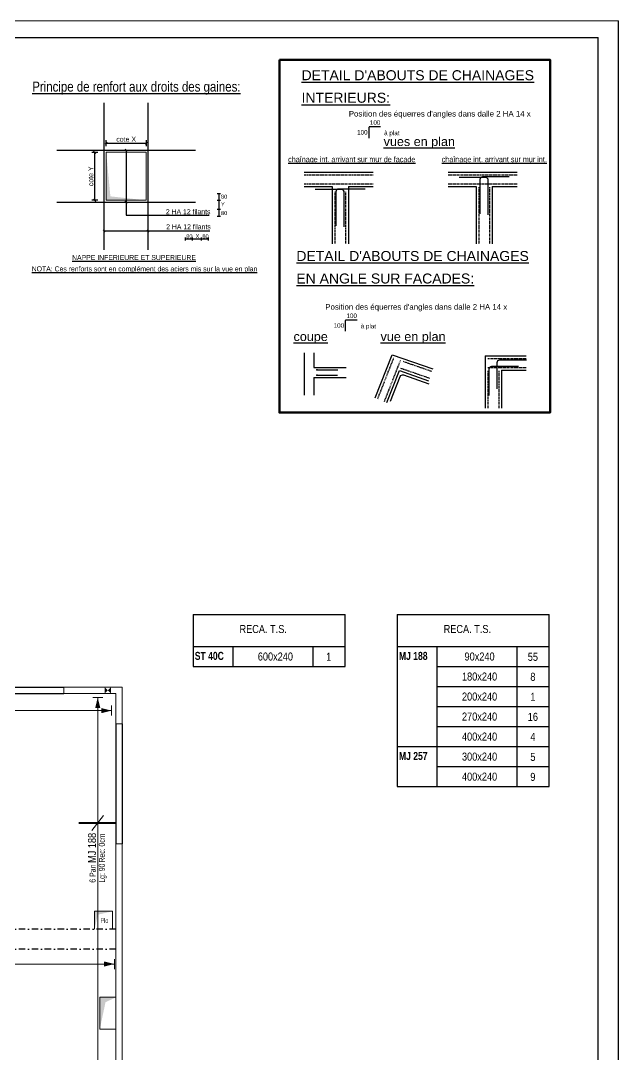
# Model space of a CAD drawing. Header units: centimetres. Extents: x -23039 to -18149, y 2374 to 6574.
# Drawn here: x -19643 to -18149, y 3992 to 6574 of the extents above; entities that cross this region are included whole.
import ezdxf
from ezdxf.enums import TextEntityAlignment as Align

# ---------------------------------------------------------------- set-up
doc = ezdxf.new("R2010")
doc.units = ezdxf.units.CM
doc.header["$LTSCALE"] = 12.7
doc.header["$PDMODE"] = 1
doc.header["$PDSIZE"] = -2
doc.linetypes.add('CACHE', pattern=[9.525, 6.35, -3.175])
doc.linetypes.add('TIRETPTX2', pattern=[50.8, 25.4, -12.7, 0, -12.7])
doc.layers.get('0').update_dxf_attribs({"lineweight": 5})
for name, color, linetype in [('01_arm', 50, 'Continuous'), ('01_ARMA_INF', 50, 'Continuous'), ('01_cote_gen', 4, 'Continuous'), ('01_linteaux', 2, 'Continuous'), ('01_resv', 32, 'Continuous'), ('01_texte', 230, 'Continuous')]:
    doc.layers.add(name, color=color, linetype=linetype)
for name, color, linetype, lineweight in [('01_coupés', 2, 'Continuous', 50), ('01_hachures', 10, 'Continuous', 5), ('01_murs_coup', 5, 'Continuous', 60), ('01_résv', 32, 'Continuous', 9)]:
    doc.layers.add(name, color=color, linetype=linetype, lineweight=lineweight)
doc.styles.add('impact', font='impact.ttf')
doc.styles.add('MATTE_TXT', font='arial.ttf')
doc.styles.add('michel-cote', font='ARIALN.TTF')
doc.styles.add('PATIO', font='ARIALN.TTF')
doc.styles.add('STYLE2', font='ARIALN.TTF')
doc.styles.add('stylemattecart', font='ARIALN.TTF')
doc.dimstyles.new('cot50-oblique', dxfattribs={"dimtxt": 12.5, "dimasz": 1, "dimexe": 7.5, "dimexo": 5, "dimgap": 3.5, "dimtad": 1, "dimdec": 1, "dimrnd": 0.5, "dimtxsty": 'MATTE_TXT', "dimblk": 'cote-bar-oblique', "dimcen": 2.5, "dimse1": 1, "dimse2": 1, "dimclrd": 6, "dimclre": 9, "dimclrt": 256, "dimazin": 0, "dimtfac": 1, "dimtdec": 1, "dimtix": 1, "dimtmove": 2, "dimatfit": 3, "dimldrblk": 'NONE', "dimfxl": 1, "dimarcsym": 0})

# ---------------------------------------------------------------- blocks, each defined once
blk = doc.blocks.new('cote-bar-oblique')
at = {"color": 40, "linetype": 'Continuous'}
blk.add_line((-2.7, -2.7), (2.7, 2.7), dxfattribs=at)
at = {"linetype": 'Continuous'}
blk.add_line((0, 7.5), (0, -7.5), dxfattribs=at)
blk = doc.blocks.new('*D2207')
at = {"layer": '01_texte', "color": 6, "lineweight": -2, "ltscale": 30, "transparency": 16777216}
blk.add_line((-19457.6, 6126.1), (-19457.6, 6244.1), dxfattribs=at)
at = {"layer": 'Defpoints', "color": 0, "ltscale": 30, "transparency": 16777216}
for p in [(-19457.6, 6245.1), (-19429, 6245.1), (-19429, 6125.1)]:
    blk.add_point(p, dxfattribs=at)
at = {"layer": '01_texte', "color": 6, "lineweight": -2, "ltscale": 30, "transparency": 16777216}
for p, rotation in [((-19457.6, 6245.1), 90), ((-19457.6, 6125.1), 270)]:
    blk.add_blockref('cote-bar-oblique', p, dxfattribs=dict(at, rotation=rotation))
at = {"layer": '01_texte', "ltscale": 30, "transparency": 16777216, "insert": (-19467.4, 6185.1), "char_height": 12.5, "attachment_point": 5, "rotation": 90, "style": 'MATTE_TXT'}
blk.add_mtext('cote Y', dxfattribs=at)
blk = doc.blocks.new('_None')
blk = doc.blocks.new('*D2208')
at = {"layer": '01_texte', "color": 6, "lineweight": -2, "ltscale": 30, "transparency": 16777216}
blk.add_line((-19428, 6267.8), (-19330, 6267.8), dxfattribs=at)
at = {"layer": 'Defpoints', "color": 0, "ltscale": 30, "transparency": 16777216}
for p in [(-19329, 6267.8), (-19429, 6245.1), (-19329, 6245.1)]:
    blk.add_point(p, dxfattribs=at)
at = {"layer": '01_texte', "color": 6, "lineweight": -2, "ltscale": 30, "transparency": 16777216, "rotation": 180}
blk.add_blockref('cote-bar-oblique', (-19429, 6267.8), dxfattribs=at)
at = {"layer": '01_texte', "color": 6, "lineweight": -2, "ltscale": 30, "transparency": 16777216}
blk.add_blockref('cote-bar-oblique', (-19329, 6267.8), dxfattribs=at)
at = {"layer": '01_texte', "ltscale": 30, "transparency": 16777216, "insert": (-19379, 6277.7), "char_height": 12.5, "attachment_point": 5, "style": 'MATTE_TXT'}
blk.add_mtext('cote X', dxfattribs=at)

msp = doc.modelspace()

# ---------------------------------------------------------------- linework, layer by layer
at = {"ltscale": 2}
msp.add_line((-23038.88, 6573.88), (-18148.88, 6573.88), dxfattribs=at)
at = {"layer": '01_arm'}
for p, q in [((-19434, 6001.79, -0.05), (-19434, 6368.45, -0.05)), ((-19324, 6001.79, -0.05), (-19324, 6368.45, -0.05)), ((-19552.58, 6250.12, -0.05), (-19205.41, 6250.12, -0.05)), ((-19552.58, 6120.12, -0.05), (-19205.41, 6120.12, -0.05)), ((-19230.52, 6024.69, -0.05), (-19230.52, 6032.59, -0.05)), ((-19230.52, 6028.64, -0.05), (-19173.63, 6028.64, -0.05)), ((-19213.35, 6024.69, -0.05), (-19213.35, 6032.59, -0.05)), ((-19190.8, 6024.69, -0.05), (-19190.8, 6032.59, -0.05)), ((-19173.63, 6024.69, -0.05), (-19173.63, 6032.59, -0.05))]:
    msp.add_line(p, q, dxfattribs=at)
at = {"layer": '01_arm', "elevation": -0.05}
for points in [[(-18473.95, 6089.1), (-18473.95, 6175.29, 0.4026423), (-18480.44, 6182.03), (-18546.71, 6182.03)], [(-18494.29, 6091.42), (-18494.29, 6177.61, -0.4026423), (-18487.81, 6184.36), (-18421.53, 6184.36)], [(-18833.78, 6058.81), (-18833.78, 6144.99, 0.4026423), (-18840.26, 6151.74), (-18906.53, 6151.74)], [(-18854.12, 6061.13), (-18854.12, 6147.32, -0.4026423), (-18847.63, 6154.07), (-18781.36, 6154.07)], [(-18471.86, 5637.9), (-18471.86, 5704.13, -0.4026423), (-18465.11, 5710.61), (-18398.09, 5710.61)], [(-18451.8, 5653.93), (-18451.8, 5720.17, -0.4026423), (-18445.06, 5726.65), (-18378.03, 5726.65)], [(-18718.28, 5623.28), (-18694.1, 5684.99, -0.4026423), (-18685.61, 5688.91), (-18622.28, 5666.96)]]:
    msp.add_lwpolyline(points, format="xyb", dxfattribs=at)
at = {"layer": '01_ARMA_INF', "linetype": 'CACHE', "lineweight": 0, "ltscale": 0.3, "const_width": 5, "flags": 128}
msp.add_lwpolyline([(-19497.65, 4569.73), (-19404.88, 4569.73)], dxfattribs=at)
at = {"layer": '01_cote_gen'}
msp.add_line((-18148.88, 3827.1), (-18148.88, 6573.88), dxfattribs=at)
at = {"layer": '01_coupés', "elevation": -0.05}
msp.add_lwpolyline([(-18995.98, 6476.44), (-18319.36, 6476.44), (-18319.36, 5594.8), (-18995.98, 5594.8)], close=True, dxfattribs=at)
at = {"layer": '01_hachures'}
msp.add_solid([(-19329, 6125.12, -0.05), (-19429, 6125.12, -0.05), (-19418.47, 6135.03, -0.05), (-19429, 6245.12, -0.05)], dxfattribs=at)
at = {"layer": '01_linteaux'}
for p, q in [((-19734.87, 4909.39), (-19534.87, 4909.39)), ((-19734.87, 4893.39), (-19534.87, 4893.39)), ((-19404.87, 4817.39), (-19404.87, 4517.39)), ((-19388.87, 4817.39), (-19388.87, 4517.39))]:
    msp.add_line(p, q, dxfattribs=at)
at = {"layer": '01_linteaux', "linetype": 'TIRETPTX2', "ltscale": 0.05}
for p, q in [((-19404.87, 4304.37), (-19823.87, 4304.37)), ((-19404.87, 4254.37), (-19823.87, 4254.37))]:
    msp.add_line(p, q, dxfattribs=at)
at = {"layer": '01_murs_coup', "linetype": 'Continuous', "lineweight": 18}
for p, q in [((-19534.87, 4909.39), (-19534.87, 4893.39)), ((-19534.87, 4909.39), (-19388.87, 4909.39)), ((-19388.87, 4817.39), (-19388.87, 4909.39)), ((-19404.87, 4893.39), (-19534.87, 4893.39)), ((-19404.87, 4817.39), (-19404.87, 4893.39)), ((-19404.87, 4817.39), (-19388.87, 4817.39)), ((-19404.87, 3917.39), (-19404.87, 4517.39)), ((-19404.87, 4517.39), (-19388.87, 4517.39)), ((-19388.87, 3917.39), (-19388.87, 4517.39))]:
    msp.add_line(p, q, dxfattribs=at)
at = {"layer": '01_resv', "ltscale": 2}
msp.add_solid([(-19432.88, 4893.39), (-19432.88, 4909.39), (-19416.88, 4909.39), (-19416.88, 4893.39)], dxfattribs=at)
at = {"layer": '01_résv'}
for p, q in [((-19457.88, 4349.37), (-19412.88, 4349.37)), ((-19457.88, 4304.37), (-19457.88, 4349.37)), ((-19412.88, 4349.37), (-19412.88, 4304.37)), ((-19405.03, 4359.75), (-19405.03, 4284.75)), ((-19444.97, 4054.39), (-19444.97, 4134.39)), ((-19444.97, 4134.39), (-19404.95, 4134.39)), ((-19405.03, 4086.65), (-19405.03, 4140.15)), ((-19404.95, 4131.13), (-19404.97, 4051.13)), ((-19405.03, 4033.15), (-19405.03, 4086.65)), ((-19404.97, 4054.39), (-19444.97, 4054.39))]:
    msp.add_line(p, q, dxfattribs=at)
at = {"layer": '01_résv', "elevation": -0.05, "flags": 128}
msp.add_lwpolyline([(-19429, 6245.12), (-19329, 6245.12), (-19329, 6125.12), (-19429, 6125.12)], close=True, dxfattribs=at)
at = {"layer": '01_résv'}
for points in [[(-19457.88, 4304.37), (-19457.88, 4349.37), (-19450.1, 4340.52)], [(-19457.88, 4349.37), (-19412.88, 4349.37), (-19450.1, 4340.52)], [(-19444.97, 4054.39), (-19444.97, 4134.39), (-19430.72, 4121.82)], [(-19444.97, 4134.39), (-19404.95, 4134.38), (-19430.72, 4121.82)]]:
    msp.add_solid(points, dxfattribs=at)
at = {"layer": '01_texte'}
for p, q in [((-22988.88, 6531.69), (-18198.88, 6531.69)), ((-18198.88, 3827.1), (-18198.88, 6531.69)), ((-19376.37, 6247.5, -0.05), (-19381.62, 6252.75, -0.05)), ((-19379, 6250.12, -0.05), (-19379, 6087.99, -0.05)), ((-18934.26, 6195.49, -0.05), (-18761.66, 6195.49, -0.05)), ((-18574.44, 6195.49, -0.05), (-18401.83, 6195.49, -0.05)), ((-18934.26, 6159.49, -0.05), (-18864.2, 6159.49, -0.05)), ((-18864.2, 6159.49, -0.05), (-18864.2, 6016.08, -0.05)), ((-18823.7, 6159.49, -0.05), (-18761.66, 6159.49, -0.05)), ((-18823.7, 6159.49, -0.05), (-18823.7, 6016.08, -0.05)), ((-18574.44, 6159.49, -0.05), (-18504.37, 6159.49, -0.05)), ((-18504.37, 6159.49, -0.05), (-18504.37, 6016.08, -0.05)), ((-18463.87, 6159.49, -0.05), (-18401.83, 6159.49, -0.05)), ((-18463.87, 6159.49, -0.05), (-18463.87, 6016.08, -0.05)), ((-19376.37, 6117.5, -0.05), (-19381.62, 6122.75, -0.05)), ((-19379, 6087.99, -0.05), (-19171.55, 6087.99, -0.05)), ((-19431.37, 6046.3, -0.05), (-19436.62, 6051.55, -0.05)), ((-19434, 6048.93, -0.05), (-19170.31, 6048.93, -0.05)), ((-19321.37, 6046.3, -0.05), (-19326.62, 6051.55, -0.05)), ((-18934.4, 5743.86, -0.05), (-18934.4, 5638.08, -0.05)), ((-18910.15, 5743.86, -0.05), (-18910.15, 5707.5, -0.05)), ((-18756.6, 5631.51, -0.05), (-18714.29, 5739.51, -0.05)), ((-18714.29, 5739.51, -0.05), (-18612.75, 5704.38, -0.05)), ((-18481.63, 5736.74, -0.05), (-18379.09, 5736.74, -0.05)), ((-18481.63, 5736.74, -0.05), (-18481.63, 5606.01, -0.05)), ((-18910.15, 5707.5, -0.05), (-18829.31, 5707.5, -0.05)), ((-18910.15, 5682.89, -0.05), (-18829.31, 5682.89, -0.05)), ((-18910.15, 5682.89, -0.05), (-18910.15, 5638.08, -0.05)), ((-18902.22, 5701.9, -0.05), (-18850.04, 5701.9, -0.05)), ((-18902.22, 5688.49, -0.05), (-18850.94, 5688.49, -0.05)), ((-18727.27, 5620.02, -0.05), (-18696, 5699.85, -0.05)), ((-18696, 5699.85, -0.05), (-18623.05, 5674.61, -0.05)), ((-18441.13, 5700.74, -0.05), (-18379.09, 5700.74, -0.05)), ((-18441.13, 5700.74, -0.05), (-18441.13, 5606.01, -0.05))]:
    msp.add_line(p, q, dxfattribs=at)
at = {"layer": '01_texte', "linetype": 'CACHE', "ltscale": 0.03}
for p, q in [((-18934.26, 6188.74, -0.05), (-18761.66, 6188.74, -0.05)), ((-18574.44, 6188.74, -0.05), (-18401.83, 6188.74, -0.05)), ((-18934.26, 6166.24, -0.05), (-18761.66, 6166.24, -0.05)), ((-18857.45, 6146.67, -0.05), (-18857.45, 6016.08, -0.05)), ((-18830.45, 6146.67, -0.05), (-18830.45, 6016.08, -0.05)), ((-18574.44, 6166.24, -0.05), (-18401.83, 6166.24, -0.05)), ((-18497.62, 6157.65, -0.05), (-18497.62, 6016.08, -0.05)), ((-18470.62, 6157.65, -0.05), (-18470.62, 6016.08, -0.05)), ((-18750.31, 5629.05, -0.05), (-18710.37, 5731.02, -0.05)), ((-18733.55, 5622.48, -0.05), (-18693.34, 5725.12, -0.05)), ((-18686.96, 5722.92, -0.05), (-18614.95, 5698, -0.05)), ((-18474.88, 5729.99, -0.05), (-18379.09, 5729.99, -0.05)), ((-18474.88, 5707.49, -0.05), (-18379.09, 5707.49, -0.05)), ((-18693.53, 5706.14, -0.05), (-18620.84, 5680.99, -0.05)), ((-18474.88, 5698.9, -0.05), (-18474.88, 5606.01, -0.05)), ((-18447.88, 5698.9, -0.05), (-18447.88, 5606.01, -0.05))]:
    msp.add_line(p, q, dxfattribs=at)
at = {"layer": '01_texte', "color": 6}
for p, q in [((-19151.47, 6142.49, -0.05), (-19143.57, 6142.49, -0.05)), ((-19151.47, 6125.31, -0.05), (-19143.57, 6125.31, -0.05)), ((-19147.52, 6142.49, -0.05), (-19147.52, 6085.59, -0.05)), ((-19151.47, 6102.77, -0.05), (-19143.57, 6102.77, -0.05)), ((-19151.47, 6085.59, -0.05), (-19143.57, 6085.59, -0.05))]:
    msp.add_line(p, q, dxfattribs=at)
at = {"layer": '01_texte', "ltscale": 30}
for p, q in [((-19211.72, 5090.56), (-18831.72, 5090.56)), ((-19211.72, 5090.56), (-19211.72, 4960.56)), ((-18831.72, 4960.56), (-18831.72, 5090.56)), ((-18831.72, 5010.56), (-18831.72, 5090.56)), ((-18701.41, 5090.56), (-18321.41, 5090.56)), ((-18701.41, 5090.56), (-18701.41, 4660.56)), ((-18321.41, 5010.56), (-18321.41, 5090.56)), ((-19211.72, 5010.56), (-18831.72, 5010.56)), ((-19111.72, 4960.56), (-19111.72, 5010.56)), ((-18911.72, 4960.56), (-18911.72, 5010.56)), ((-18701.41, 5010.56), (-18321.41, 5010.56)), ((-18601.41, 4660.56), (-18601.41, 5010.56)), ((-18401.41, 4660.56), (-18401.41, 5010.56)), ((-18321.41, 4660.56), (-18321.41, 5010.56)), ((-19211.72, 4990.56), (-19211.72, 4960.56)), ((-19211.72, 4960.56), (-18831.72, 4960.56)), ((-18601.41, 4960.56), (-18321.41, 4960.56)), ((-18601.41, 4910.56), (-18321.41, 4910.56)), ((-18601.41, 4660.56), (-18601.41, 4860.56)), ((-18601.41, 4860.56), (-18321.41, 4860.56)), ((-18401.41, 4660.56), (-18401.41, 4860.56)), ((-18321.41, 4660.56), (-18321.41, 4860.56)), ((-18601.41, 4810.56), (-18321.41, 4810.56)), ((-18701.41, 4760.56), (-18321.41, 4760.56)), ((-18601.41, 4710.56), (-18321.41, 4710.56)), ((-18701.41, 4660.56), (-18321.41, 4660.56))]:
    msp.add_line(p, q, dxfattribs=at)
at = {"layer": '01_texte', "linetype": 'Continuous', "lineweight": 0}
for p, q in [((-19462.54, 4883.23), (-19437.58, 4883.23)), ((-19450.01, 3548.45), (-19450.01, 4883.16)), ((-19415.39, 4862.9), (-19415.39, 4837.94)), ((-20384.48, 4850.42), (-19415.39, 4850.42)), ((-19464.56, 4550.77), (-19435.55, 4588.84)), ((-19464.52, 4550.69), (-19435.51, 4588.77)), ((-21377.13, 4217.39), (-19408.45, 4217.39)), ((-19408.45, 4229.87), (-19408.45, 4204.91))]:
    msp.add_line(p, q, dxfattribs=at)
at = {"layer": '01_texte', "elevation": -0.05}
for points in [[(-18743.05, 6308.57), (-18770.45, 6308.57, 0.4142136), (-18772.7, 6306.32), (-18772.7, 6280.78)], [(-18801.66, 5826), (-18829.05, 5826, 0.4142136), (-18831.3, 5823.75), (-18831.3, 5798.21)]]:
    msp.add_lwpolyline(points, format="xyb", dxfattribs=at)
at = {"layer": '01_texte', "const_width": 2.25, "elevation": -0.05}
for points in [[(-18903.34, 5701.9, 1), (-18901.09, 5701.9, 1)], [(-18903.34, 5688.49, -1), (-18901.09, 5688.49, -1)]]:
    msp.add_lwpolyline(points, format="xyb", close=True, dxfattribs=at)
at = {"layer": '01_texte', "linetype": 'Continuous', "lineweight": 0}
for points in [[(-19450.06, 4883.23), (-19456.52, 4857.14), (-19450.06, 4857.14)], [(-19450.06, 4883.23), (-19443.6, 4857.14), (-19450.06, 4857.14)], [(-19415.39, 4850.42), (-19441.49, 4856.88), (-19441.49, 4850.42)], [(-19415.39, 4850.42), (-19441.49, 4843.96), (-19441.49, 4850.42)], [(-19408.45, 4217.39), (-19434.54, 4223.85), (-19434.54, 4217.39)], [(-19408.45, 4217.39), (-19434.54, 4210.93), (-19434.54, 4217.39)]]:
    msp.add_solid(points, dxfattribs=at)

# ---------------------------------------------------------------- texts
at = {"layer": '01_arm', "style": 'MATTE_TXT'}
for s, p in [('Y', (-19141.95, 6109.98, -0.05)), ('80', (-19141.95, 6129.38, -0.05)), ('80', (-19141.95, 6088.26, -0.05)), ('80', (-19228.77, 6030.41, -0.05)), ('X', (-19205.37, 6030.61, -0.05)), ('80', (-19188.52, 6030.41, -0.05))]:
    msp.add_text(s, height=10, dxfattribs=at).set_placement(p)
at = {"layer": '01_résv', "style": 'STYLE2', "width": 0.8}
msp.add_text('Plo', height=12, dxfattribs=at).set_placement((-19443.29, 4319.86))
at = {"layer": '01_texte'}
for s, height, style, p in [("%%UDETAIL D'ABOUTS DE CHAINAGES", 25, 'MATTE_TXT', (-18940.65, 6425.13, -0.05)), ('%%UINTERIEURS:', 25, 'MATTE_TXT', (-18940.65, 6368.88, -0.05)), ('%%Uvues en plan', 22.5, 'MATTE_TXT', (-18735.46, 6260.77, -0.05)), ('à plat', 11.25, 'MATTE_TXT', (-18734.21, 6287.72, -0.05)), ('2 HA 12 filants ', 12.5, 'stylemattecart', (-19279.79, 6090.4, -0.05)), ('2 HA 12 filants', 12.5, 'stylemattecart', (-19279.04, 6052.72, -0.05)), ("%%UDETAIL D'ABOUTS DE CHAINAGES", 25, 'MATTE_TXT', (-18953.65, 5973.56, -0.05)), ('%%UNAPPE INFERIEURE ET SUPERIEURE', 12.5, 'stylemattecart', (-19514.15, 5975.93, -0.05)), ('%%UNOTA: Ces renforts sont en complément des aciers mis sur la vue en plan', 12.5, 'stylemattecart', (-19615.01, 5947.63, -0.05)), ('%%UEN ANGLE SUR FACADES:', 25, 'MATTE_TXT', (-18953.65, 5917.31, -0.05)), ('à plat', 11.25, 'MATTE_TXT', (-18792.82, 5805.15, -0.05)), ('%%ucoupe', 22.5, 'MATTE_TXT', (-18960.69, 5773.64, -0.05)), ('%%uvue en plan', 22.5, 'MATTE_TXT', (-18743.22, 5773.64, -0.05))]:
    msp.add_text(s, height=height, dxfattribs=dict(at, style=style)).set_placement(p)
at = {"layer": '01_texte', "style": 'MATTE_TXT'}
for p in [(-18775.58, 6289.37, -0.05), (-18834.19, 5806.8, -0.05)]:
    msp.add_text('100', height=11.25, dxfattribs=at).set_placement(p, align=Align.RIGHT)
for p in [(-18756.75, 6313.76, -0.05), (-18815.36, 5831.19, -0.05)]:
    msp.add_text('100', height=11.25, dxfattribs=at).set_placement(p, align=Align.CENTER)
at = {"layer": '01_texte', "style": 'MATTE_TXT', "width": 0.8}
for s, p in [('%%Uchaînage int. arrivant sur mur de façade', (-18974.19, 6220.46, -0.05)), ('%%Uchaînage int. arrivant sur mur int.', (-18590.39, 6220.46, -0.05))]:
    msp.add_text(s, height=14.0625, dxfattribs=at).set_placement(p)
at = {"layer": '01_texte', "ltscale": 30}
for s, style, p in [('RECA. T.S.', 'michel-cote', (-19095.72, 5044.27)), ('RECA. T.S.', 'michel-cote', (-18585.41, 5044.27)), ('ST 40C', 'impact', (-19207.58, 4977.13)), ('MJ 188', 'impact', (-18697.27, 4977.13)), ('MJ 257', 'impact', (-18697.27, 4727.13))]:
    msp.add_text(s, height=20, dxfattribs=dict(at, style=style)).set_placement(p)
at = {"layer": '01_texte', "ltscale": 30, "style": 'STYLE2'}
for s, p in [('600x240', (-19006.03, 4985.56)), ('1', (-18872.8, 4984.88)), ('90x240', (-18495.72, 4985.56)), ('55', (-18362.49, 4984.88)), ('180x240', (-18495.72, 4935.56)), ('8', (-18362.49, 4934.88)), ('200x240', (-18495.72, 4885.56)), ('1', (-18362.49, 4884.88)), ('270x240', (-18495.72, 4835.56)), ('16', (-18362.49, 4834.88)), ('400x240', (-18495.72, 4785.56)), ('4', (-18362.49, 4784.88)), ('300x240', (-18495.72, 4735.56)), ('5', (-18362.49, 4734.88)), ('400x240', (-18495.72, 4685.56)), ('9', (-18362.49, 4684.88))]:
    msp.add_text(s, height=20, dxfattribs=at).set_placement(p, align=Align.MIDDLE_CENTER)
at = {"layer": '01_texte', "ltscale": 5, "style": 'PATIO'}
msp.add_text('MJ 188', height=20, rotation=90, dxfattribs=at).set_placement((-19454.34, 4469.91))
at = {"layer": '01_texte', "ltscale": 5, "style": 'PATIO', "width": 0.8}
for s, p in [('Rec: 0cm', (-19432.21, 4470.91)), ('6 Pan', (-19455.55, 4420.59)), ('Lg: 90', (-19432.21, 4420.59))]:
    msp.add_text(s, height=15, rotation=90, dxfattribs=at).set_placement(p)
at = {"layer": '01_texte', "attachment_point": 1}
for s, insert, char_height, width, style in [('{\\LPrincipe de renfort aux droits des gaines:}', (-19613.76, 6421.63, -0.05), 25, 531.7941, 'stylemattecart'), ("Position des équerres d'angles dans dalle 2 HA 14 x ", (-18822.58, 6348.47, -0.05), 14.0625, 455.6598, 'MATTE_TXT'), ("Position des équerres d'angles dans dalle 2 HA 14 x ", (-18881.32, 5865.9, -0.05), 14.0625, 444.6509, 'MATTE_TXT')]:
    msp.add_mtext(s, dxfattribs=dict(at, insert=insert, char_height=char_height, width=width, style=style))

# ---------------------------------------------------------------- dimensions: what is measured, and where the dimension line sits
at = {"layer": '01_texte', "ltscale": 30}
dim = msp.add_linear_dim(base=(-19329, 6267.83, -0.05), p1=(-19429, 6245.12, -0.05), p2=(-19329, 6245.12, -0.05), text='cote X', dimstyle='cot50-oblique', dxfattribs=at)
dim.commit()
dim.dimension.update_dxf_attribs({"geometry": '*D2208', "text_midpoint": (-19379, 6277.68, -0.05)})
dim = msp.add_linear_dim(base=(-19457.56, 6245.12, -0.05), p1=(-19429, 6125.12, -0.05), p2=(-19429, 6245.12, -0.05), angle=90, text='cote Y', dimstyle='cot50-oblique', dxfattribs=at)
dim.commit()
dim.dimension.update_dxf_attribs({"geometry": '*D2207', "text_midpoint": (-19467.41, 6185.12, -0.05)})

doc.saveas('drawing.dxf')
